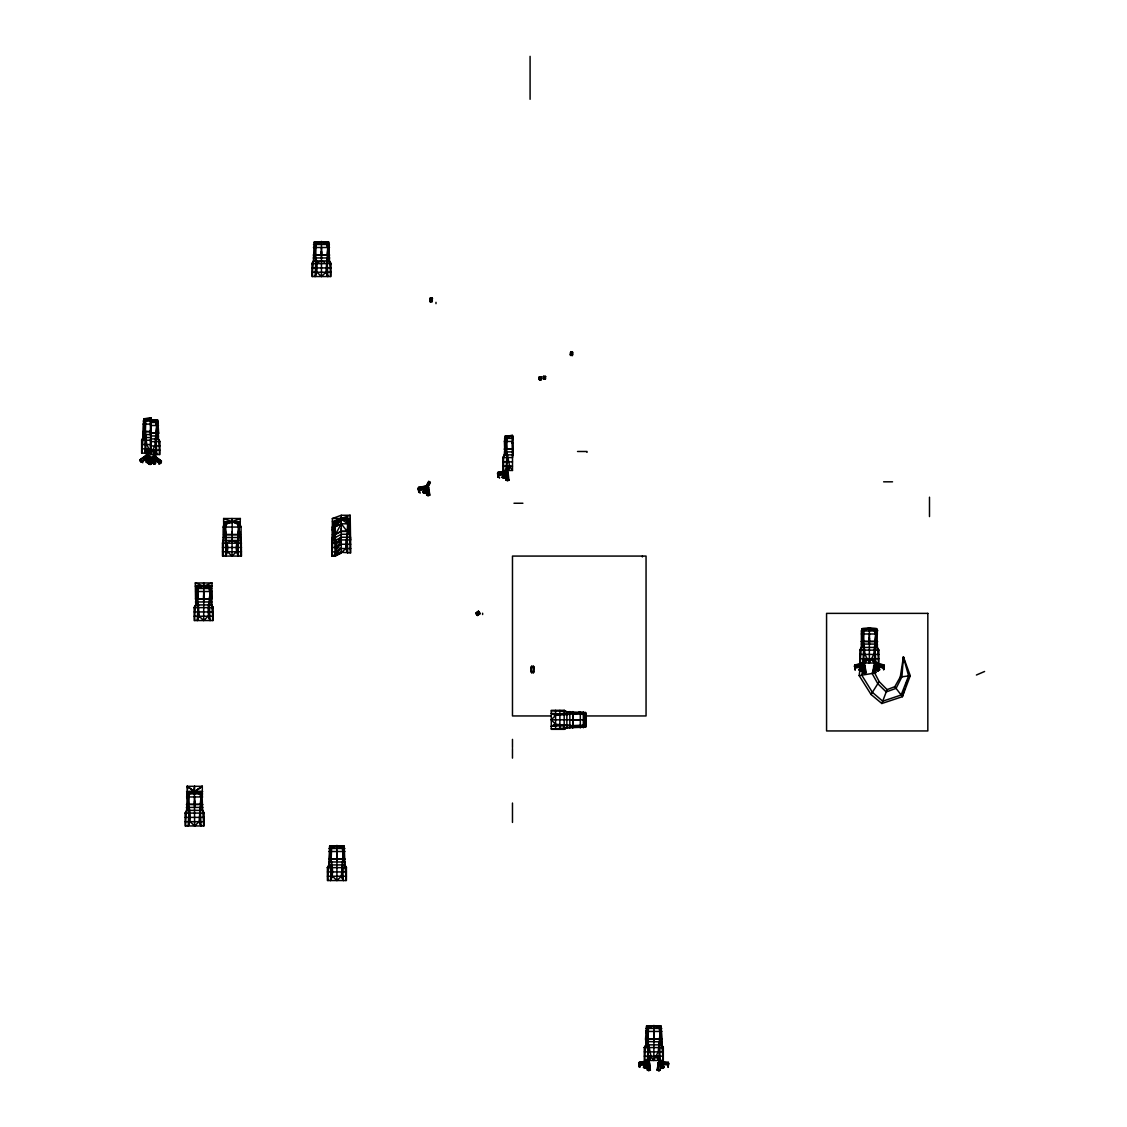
<?xml version="1.0" encoding="UTF-8"?>
<svg xmlns="http://www.w3.org/2000/svg" width="1127" height="1127" viewBox="0 0 1127 1127"><rect width="100%" height="100%" fill="white"/><g stroke="black" fill="none" stroke-linecap="round" stroke-linejoin="round"><path stroke-width="1.5" d="M142.227 453.11C141.748 441.502 145.144 430.472 145.129 418.751L151.131 418.145L151.131 419.765M185.701 825.964C185.237 814.356 188.618 803.326 188.603 791.605L201.93 791.605L202.621 810.369L204.114 813.088L204.114 825.964L185.124 825.964L185.124 813.088L186.617 810.369L187.307 791.605L200.634 791.605C200.62 803.326 204.001 814.356 203.536 825.964M194.76 620.526C194.281 608.904 197.662 597.873 197.648 586.167L209.678 586.167C209.664 597.873 213.045 608.904 212.58 620.526M195.549 599.057L195.295 582.969L212.031 582.969L211.425 605.467L213.158 607.636L213.158 620.526L194.168 620.526L194.168 607.636L195.661 604.931L196.352 586.167L210.974 586.167L211.665 604.931L213.158 607.636L194.168 607.636L196.013 604.931M312.545 276.524C312.08 264.901 315.461 253.871 315.447 242.164L328.774 242.164L329.464 260.929L330.958 263.633L330.958 276.524L311.968 276.524L311.968 263.633L313.461 260.929L314.151 242.164L327.478 242.164C327.464 253.871 330.845 264.901 330.38 276.524M327.999 880.525C327.534 868.903 330.915 857.872 330.901 846.166L344.228 846.166L344.918 864.93L346.412 867.649L346.412 880.525L327.408 880.525L327.408 867.649L328.915 864.93L329.605 846.166L342.918 846.166C342.904 857.872 346.299 868.903 345.82 880.525M504.417 441.446L505.164 436.107L512.588 436.107L512.475 470.466L502.98 470.466L502.98 457.576L505.488 451.899L506.46 436.107L512.475 435.487L512.7 455.407L512.475 441.446L504.417 441.446L504.826 454.871L503.572 457.576L503.572 470.466M644.898 1060.451C644.419 1048.843 647.814 1037.812 647.8 1026.091L659.816 1026.091C659.802 1037.812 663.197 1048.843 662.718 1060.451M860.464 663.014C859.986 651.392 863.381 640.361 863.352 628.655L875.383 628.655C875.369 640.361 878.75 651.392 878.285 663.014M239.924 525.999L240.361 518.519L223.625 518.519L223.724 528.746M150.412 419.61L157.724 420.16L158.668 433.036L157.935 435.952L150.412 435.952L150.412 419.54L156.428 420.16C156.414 431.866 159.795 442.897 159.33 454.519M200.634 791.605L200.31 792.76L194.407 791.605L194.619 825.964L199.085 821.682L201.113 796.958M197.648 586.167L197.972 587.322L203.874 586.167L203.663 620.526L199.211 616.23L197.169 591.506M240.91 556.076C240.882 544.411 239.938 533.212 238.008 521.716L225.978 521.716C224.048 533.212 223.104 544.411 223.076 556.076M315.447 242.164L315.771 243.305L321.463 241.544L321.463 276.524L325.928 272.227L327.957 247.503M330.901 846.166L331.225 847.321L336.917 845.546L336.917 880.525L341.368 876.228L343.411 851.505M647.8 1026.091L648.11 1027.246L654.026 1026.091L653.801 1060.451L658.21 1051.871L660.309 1031.444M875.383 628.655L875.059 629.81L869.368 628.035L869.368 663.014L873.777 654.421L875.876 633.994M232.021 531.592L231.993 534.607L226.09 534.592L224.71 527.056M331.775 551.779L350.765 552.836L350.173 515.278L341.27 515.278L332.366 518.519L332.366 534.592L335.353 534.592L341.27 531.38L341.284 528.352M668.762 1063.268L668.043 1067.354L668.297 1062.338L660.732 1061.169L660.309 1062.451L667.691 1064.48L668.198 1066.438L667.705 1063.789L660.309 1062.451M875.876 665L883.258 667.043L883.765 668.987L883.258 666.339L875.876 665L876.581 663.564L883.864 664.902L883.61 669.917L884.329 665.832M157.231 433.036L156.597 435.952L158.414 438.924L150.412 438.924L150.412 454.519L159.907 454.519L159.907 441.629L158.414 438.924L158.414 435.585L157.4 435.952L158.668 433.036L150.37 433.036L150.412 430.035M141.636 448.828L151.131 448.828L151.131 418.145L143.819 418.751L142.89 431.641L143.481 437.515L141.636 440.234L141.636 453.11L151.131 453.11L146.735 444.531L144.636 424.104M189.139 807.411L188.209 825.964C192.914 816.962 187.857 806.538 188.124 796.958M203.663 601.959L203.663 591.506M226.09 537.509L225.583 556.076C228.387 551.455 228.302 545.299 226.09 540.481M315.983 257.956L315.053 276.524C319.758 267.508 314.701 257.083 314.968 247.503M321.463 257.956L321.463 247.503M328.873 253.589L328.549 243.587M331.437 861.972L330.507 880.525C335.212 871.523 330.155 861.084 330.408 851.505M341.27 515.278L341.27 552.836L334.86 556.076C337.649 551.455 337.579 545.299 335.353 540.481L331.944 540.481L331.775 556.076L335.268 556.076L341.27 552.836L345.721 548.539L345.989 539.946L347.172 537.241M660.971 1042.193L660.887 1027.528M344.284 859.056L343.777 846.166M658.872 1044.856C660.901 1049.871 657.309 1055.492 660.211 1060.451L663.31 1060.451L663.31 1047.575L661.464 1044.856L662.056 1038.981L661.112 1026.091L646.504 1026.091L645.56 1038.981L646.151 1044.856L644.306 1047.575L644.306 1060.451L658.605 1060.451M862.873 633.994C863.747 643.771 865.085 653.463 862.972 663.014L859.873 663.014L859.873 650.124L861.366 647.419L861.422 630.951L862.056 628.655L869.368 628.105L876.679 628.655L877.327 630.951L877.017 647.419L878.863 650.124L878.863 663.014L875.778 663.014C872.876 658.041 876.454 652.42 874.439 647.419M240.178 531.676L240.107 534.592L239.868 531.676M156.921 422.456L154.822 445.926L150.412 454.519M201.113 793.915L200.367 804.382L202.874 804.495M210.171 588.477C210.707 599.029 205.438 610.538 210.073 620.526L209.143 601.959M327.957 244.46L327.21 254.941L329.718 255.04M343.411 848.476L342.664 858.943L345.158 859.056M660.309 1028.402L659.549 1038.869L662.056 1038.981L660.788 1041.897L661.803 1041.531L661.803 1044.856L663.31 1047.575L644.306 1047.575L647.631 1041.897L646.983 1038.981L645.56 1038.981L646.813 1041.897L645.813 1041.531L645.813 1044.856L661.803 1044.856L659.985 1041.897L660.619 1038.981L661.324 1041.897L645.813 1041.531M875.876 630.951L875.115 641.432L877.623 641.531L876.355 644.447L877.369 644.08L877.369 647.419L878.863 650.124L859.873 650.124L861.718 647.419M194.689 786.308C191.872 792.098 198 794.183 202.564 793.915M231.894 521.632L231.993 518.519L232.092 521.632L240.361 518.519M147.088 448.602L148.285 448.828L144.735 453.11L145.651 434.557M199.211 616.23L197.267 620.526L198.183 601.959M862.972 663.014L863.888 644.447M341.129 520.42L341.27 517.856L348.581 518.476C351.441 525.337 349.116 532.761 350.765 539.946L341.27 539.946L335.353 543.186L336.114 551.779L334.86 556.076L335.353 537.509L341.27 534.268L350.173 534.268M225.583 556.076L226.837 551.779L225.499 524.013M350.173 552.836C350.145 541.171 349.215 529.972 347.285 518.476L341.27 517.856L335.254 521.716L335.353 543.186M222.498 543.186C224.146 535.987 221.822 528.577 224.682 521.716L239.304 521.716L241.023 527.056L241.488 556.076L222.498 556.076L222.498 543.186L241.488 543.186M860.76 663.014L859.168 675.594L871.044 694.486L881.835 703.502L902.403 696.683L910.264 675.721L903.417 656.928L901.924 676.792L896.078 688.343L886.202 691.95L877.806 683.723L872.129 673.481L874.904 664.507M585.646 727.14L585.646 712.518L566.881 711.827L564.176 710.334L551.286 710.334L551.286 729.324L564.176 729.324L566.881 727.831L585.646 727.14L585.646 712.518M202.325 795.901L202.296 786.308L187.152 786.308L187.124 798.649M506.995 451.899L506.079 470.466C508.192 460.915 506.854 451.223 505.981 441.446M648.321 1041.897L647.405 1060.451C649.518 1050.913 648.18 1041.221 647.307 1031.444M149.342 455.759L146.707 456.604M150.905 462.704L152.539 462.774L150.905 462.704L148.384 459.041M186.673 793.915L194.619 793.901L194.548 786.308M156.921 425.499L156.16 432.937L150.37 433.064M210.171 591.506L209.411 598.944L195.408 599.057M512.7 455.407L512.475 457.576L502.98 457.576L506.305 451.899L505.657 448.983L504.234 448.983L505.488 451.899L504.473 451.533L504.473 454.871L512.475 454.871M572.755 728.084L572.755 711.588M551.286 728.746C562.908 729.211 573.939 725.83 585.646 725.844L585.646 713.814C573.939 713.842 562.908 710.447 551.286 710.926M158.414 435.585L158.062 438.924L159.907 441.629L150.412 441.629M238.487 524.013L237.149 551.779L238.403 556.076L237.896 537.509M347.172 534.268L347.665 552.836L346.426 548.539L347.764 520.787M331.944 540.481C333.677 534.198 331.014 527.69 333.958 521.716L341.27 517.927L346.961 519.632L347.285 518.476M418.582 490.273L418.61 487.371L418.878 492.386L418.723 490.006L424.428 489.203M503.797 474.185L498.092 474.974L498.247 477.369L497.979 472.354L505.276 471.03L505.967 472.452L498.599 474.495L498.078 476.439L498.585 473.791L505.967 472.452M647.307 1062.451L639.911 1063.789L639.418 1066.438L639.925 1064.48L647.307 1062.451L646.602 1061.014L639.319 1062.338L639.572 1067.354L639.418 1064.973L643.686 1064.437M854.844 667.79L855.139 669.917L854.872 664.902L862.169 663.564L862.873 665.691M658.168 1062.676L657.309 1070.284L659.295 1070.622L660.211 1070.129L661.056 1062.522L658.168 1062.676L657.323 1070.185M659.084 1062.169L658.041 1069.608L657.154 1070.016L659.295 1070.622M658.492 1069.636L660.042 1069.861L658.605 1070.65M659.774 1062.141L658.041 1069.608L660.211 1070.129L661.028 1064.254M875.468 668.776L874.862 673.185L872.707 672.565L875.778 672.678L874.172 673.199L875.778 672.678L876.623 665.071L874.637 664.719L873.735 665.226L873.157 672.58M874.313 672.03L873.608 672.157L874.637 664.719M875.341 664.705L873.608 672.157M881.835 703.502L887.076 689.639L894.81 686.681L900.262 677.017L903.417 656.928L908.587 675.932L901.135 695.021L882.709 701.191L872.397 692.33L861.761 675.172L862.592 669.959M329.535 859.056L330.056 846.166M505.389 437.53L505.037 446.067M239.276 527.056L237.896 534.592L231.993 534.607L231.965 531.592M341.27 531.38L347.172 531.352L348.553 523.816M418.723 491.471L419.216 488.822L426.598 487.484L425.907 486.047L418.61 487.371L418.723 491.471L419.216 488.822L426.598 487.484M854.97 668.987L855.478 666.339L854.97 668.987L855.478 666.339L862.859 665M498.078 476.439L497.979 472.354L498.247 477.369L498.092 474.974M639.418 1066.438L639.319 1062.338L639.277 1065.24M151.131 440.234L141.636 440.234L143.129 437.515L143.129 434.191L144.143 434.557L142.89 431.641L145.383 431.528L145.763 421.061L150.919 418.751M211.594 590.463L211.777 599.057L203.621 599.071L203.663 595.549L203.705 599.071L197.915 598.944L198.296 588.477L203.663 585.547L209.354 587.322L209.678 586.167M186.364 804.495L188.871 804.382L189.251 793.915L194.407 791.605M313.207 255.04L315.715 254.941L316.095 244.46L321.463 242.164L326.83 244.46L329.408 244.46M328.661 859.056L331.169 858.943L331.549 848.476L336.917 846.166L342.284 848.476L344.862 848.476M512.475 451.899L504.966 451.899L505.657 448.983L506.727 448.884L507.108 438.403L512.475 435.487L505.164 436.107M646.292 1041.897L646.983 1038.981L648.053 1038.869L648.434 1028.402L653.801 1025.485L659.492 1027.246L659.816 1026.091M861.127 641.531L863.62 641.432L864 630.951L869.368 628.035L863.676 629.81L863.352 628.655M209.847 601.959L210.481 599.057M200.789 807.411L201.437 804.495M327.633 257.956L328.281 255.04M343.087 861.972L343.735 859.056M876.186 641.531L875.552 644.447L877.369 647.419L861.366 647.419L863.197 644.447M876.905 632.937L877.524 630.289L876.905 632.937L876.228 628.655L876.862 631.176M151.131 434.557L143.622 434.557L144.312 431.641L144.96 434.557L143.129 437.515L151.131 437.515M334.761 524.013C333.719 534.832 331.873 545.088 332.352 556.076L341.27 552.836L333.846 556.076M350.173 515.278L341.27 518.476L340.424 521.716L333.958 521.716M227.527 551.779L231.993 556.076L232.204 521.716L226.302 522.858L225.978 521.716M332.226 527.056L334.578 527.056L341.27 519.265L341.27 517.856L335.578 522.858L335.254 521.716L341.27 518.476L350.173 518.476M156.428 420.16L156.104 421.315L150.412 419.54M238.008 521.716L237.684 522.858L231.782 521.716L239.938 524.013M327.478 242.164L327.154 243.305L321.463 241.544M342.918 846.166L342.608 847.321L336.917 845.546M144.735 453.11C147.623 448.152 144.045 442.531 146.059 437.515M197.267 620.526C200.155 615.553 196.577 609.932 198.591 604.931M315.053 276.524C317.955 271.551 314.377 265.93 316.391 260.929M188.209 825.964C191.111 821.005 187.533 815.384 189.547 810.369M330.507 880.525C333.409 875.552 329.831 869.931 331.845 864.93M238.656 537.509L239.516 534.592M347.919 534.268L348.778 531.352M904.784 688.696L902.403 696.683L894.81 686.681M905.742 685.512L907.165 680.722M585.646 713.814L584.49 714.138L586.265 719.829L584.49 725.52L585.646 725.844M668.057 1065.395L668.297 1062.338L668.198 1066.438M887.076 689.639L879.145 681.581L874.721 673.058L876.257 668.748M225.301 527.056L226.626 524.013L231.782 521.716M237.896 540.481C235.684 545.299 235.599 551.455 238.403 556.076M863.043 650.124L864.296 647.419L864.972 654.421L869.368 663.014M418.159 489.005L418.892 487.526L426.175 486.202M422.808 492.231L428.767 481.398L430.345 482.567L424.978 493.316L422.808 492.231L424.978 493.316M423.09 492.738L428.767 481.398M424.386 493.387L430.063 482.046M497.528 473.974L498.261 472.509L505.544 471.185M502.177 477.214L508.136 466.381L509.714 467.536L504.347 478.285L502.177 477.214L504.347 478.285M502.459 477.721L508.136 466.381M503.755 478.369L509.432 467.029M638.854 1063.973L639.587 1062.493L646.87 1061.169M643.503 1067.199L649.462 1056.365L651.04 1057.535L645.672 1068.283L643.503 1067.199L645.672 1068.283M643.799 1067.706L649.462 1056.365M645.095 1068.354L650.758 1057.027M854.421 666.522L855.154 665.057L862.437 663.718M859.07 669.748L865.029 658.929L866.607 660.084L861.225 670.833L859.07 669.748L861.225 670.833M859.352 670.269L865.029 658.929M860.648 670.917L866.325 659.577M153.892 458.224L155.47 456.632L161.386 461.084L161.076 462.746L159.724 463.648L161.386 462.126L155.146 458.295M530.958 667.452L531.592 666.268L533.536 666.268L534.17 667.452L533.536 672.706L531.592 672.706L530.958 671.537L530.958 667.452L534.17 667.452M347.172 531.352L341.27 523.816L335.353 534.592L333.986 527.056L341.27 523.816L350.3 523.816M872.425 659.577L878.088 670.917L879.666 669.748L874.298 658.999L872.425 659.577L878.088 670.917M656.858 1057.027L662.521 1068.354L664.113 1067.199L658.731 1056.45L656.858 1057.027L662.521 1068.354M425.851 487.554L428.753 487.709L427.288 488.343M429.584 495.218L426.71 495.162L425.893 489.287M507.953 472.946L505.22 472.523L506.079 480.13L508.967 480.285L506.995 480.637L506.178 474.763M507.206 472.171L508.249 479.609L506.079 480.13L509.136 480.017M864.846 665.493L862.113 665.071M865.846 672.734L865.015 665.226M646.588 1064.254L647.405 1070.129L650.293 1070.284L649.448 1062.676L646.56 1062.522M649.448 1062.676L650.293 1070.284M871.044 694.486L879.145 681.581M313.813 260.929L311.968 263.633L330.958 263.633L329.112 260.929M186.969 810.369L185.124 813.088L204.114 813.088L202.268 810.369M344.566 864.93L346.412 867.649L327.408 867.649L329.253 864.93M153.85 457.097L152.187 456.844L147.989 462.958L149.595 463.282L153.85 457.097L154.836 457.999M151.314 462.028L149.637 464.465L148.017 463.267L150.68 464.423L154.033 459.534M153.216 456.801L148.975 463L150.68 464.423L154.005 459.224M149.356 463.211L150.652 464.113L149.003 464.183M332.366 534.592L331.775 543.186L336.536 543.186L341.27 537.241L350.582 537.241M194.168 607.636L195.901 605.467L195.732 602.255M539.016 377.277L541.425 377.277L540.946 379.954L539.016 379.362L539.016 377.277L541.425 377.277M543.242 376.643L545.665 376.643L545.172 379.32L543.242 378.714L543.242 376.643L545.665 376.643M570.797 351.652L570.318 354.963L572.248 355.554L572.727 352.23L570.797 351.652L570.797 352.962M572.727 354.244L570.318 354.244M580.306 726.337L555.583 724.295L551.286 719.829L555.583 715.377L580.306 713.335M231.993 556.076L236.459 551.779M203.663 620.526L208.129 616.23M338.734 539.622L341.27 537.241L335.353 540.481M149.37 455.449L153.526 461.873L152.525 461.507L150.877 463.028L148.355 459.365M151.891 461.802L152.582 461.591L148.327 455.407M153.173 461.774L151.92 463.07M349.215 520.787L341.27 519.265L335.902 524.013L334.578 527.056L341.27 523.816M141.636 440.234L144.2 438.051M327.408 867.649L329.972 865.466M644.306 1047.575L646.87 1045.391M147.341 456.21L141.664 461.323L147.665 456.815L146.397 455.252L140.157 459.689L140.157 460.732L141.424 462.295L147.341 457.844M143.707 458.055L146.087 456.28M146.496 458.745L141.424 462.295M478.257 611.285L476.157 612.863L477.411 615.469L479.848 613.905L478.581 611.299L478.257 612.327M478.581 611.299L476.157 612.863L477.735 615.497L476.157 613.905M479.524 612.243L477.411 614.13M479.848 612.863L477.735 614.454L476.467 612.891L476.467 614.525M877.369 644.08L861.366 644.08L862.38 644.447M350.765 544.242L341.27 544.242L336.86 547.483L331.775 547.483M336.804 551.779L341.27 548.539L350.765 548.539M338.621 520.322L341.27 518.476L332.366 518.519M336.536 543.186L341.27 539.946L336.86 547.483L341.27 548.539L336.114 551.779M146.566 449.8L146.566 462.479L148.496 462.155L148.496 450.138L146.566 449.8L146.566 462.479M153.54 451.209L153.54 463.887L155.47 463.549L155.47 451.533L153.54 451.209L153.54 463.887M146.087 460.929L148.496 460.929L146.566 461.013M188.603 791.605L188.927 792.76L194.619 791.605L202.296 786.308L194.52 791.605L187.152 786.308L187.815 788.956M187.152 786.308L194.717 791.605L202.296 786.308M566.881 727.478L564.176 729.324L564.176 710.334L566.881 712.179M864.31 660.028L866.733 660.028M872.016 660.028L874.425 660.028M648.758 1057.478L651.167 1057.478M656.449 1057.478L658.858 1057.478M430.007 298.303L432.43 298.303L431.951 302.064L430.007 301.768L430.007 298.303L432.43 298.303M430.007 300.726L432.43 300.726M335.902 547.483L341.27 544.242M877.468 670.748L879.666 669.748M661.901 1068.199L663.634 1067.339M661.943 1068.283L664.113 1067.199M152.582 461.591L147.693 455.688M569.853 725.309L551.286 726.239L555.583 724.295M338.48 522.858L333.31 524.013M976.405 675.017L984.589 671.481M315.123 263.633L321.463 260.929L324.632 262.281M228.823 541.833L231.993 540.481L238.332 543.186M333.62 556.076L341.27 552.836L331.775 556.076M212.031 582.969L203.564 586.167L203.663 582.969L203.762 586.167L195.295 582.969M332.366 521.716L341.27 518.476M151.131 418.145L145.439 419.906L145.129 418.751M512.475 435.487L506.784 437.262L506.46 436.107M566.881 724.9C561.88 726.915 556.259 723.337 551.286 726.239M427.147 487.174L428.443 494.767L427.837 487.202M427.218 492.724L427.626 495.655L429.598 495.317L428.781 489.428M508.249 479.609L506.516 472.157M865.606 672.692L862.972 672.678L862.352 668.269M866.029 672.565L862.972 672.678L862.521 668.001M863.465 670.241L863.874 673.185L865.86 672.833L865.043 666.945M647.997 1063.31L649.279 1062.944M650.025 1070.03L648.87 1069.579L647.842 1062.141M648.321 1070.622L650.462 1070.016M231.993 522.491L224.048 524.013M569.853 713.659L572.755 713.011M237.022 522.393L240.375 521.716L223.611 521.716L226.964 522.393M583.335 713.335L572.868 714.081L572.868 725.577L583.335 725.196L585.646 719.829L583.335 714.462L583.335 711.884M154.469 449.997L153.258 450.222L156.822 454.519L155.892 435.952M501.895 472.481L497.514 473.284L498.233 475.397L504.079 474.34M422.526 487.512L425.442 487.681M424.71 489.357L418.68 490.259M872.213 658.717L873.425 658.492M855.872 665.564L858.788 665.029M861.408 665.958L855.478 667.043L854.872 664.902L855.139 669.917L854.97 667.522M856.379 667.508L860.69 666.733M860.972 666.888L855.125 667.945L854.407 665.832M656.661 1056.168L657.858 1055.943M645.405 1064.325L639.375 1065.226M859.168 675.594L874.721 673.058M859.619 668.663L861.775 669.734L859.577 668.734M900.262 677.017L910.264 675.721M551.286 719.829L586.265 719.829M151.131 421.047L143.185 421.061M512.475 438.403L512.264 436.107L512.475 438.389L504.53 438.403M211.608 588.477L195.718 588.477M661.76 1028.402L645.856 1028.402M314.151 242.164L328.774 242.164M313.517 244.46L326.83 244.46L327.436 247.503M328.591 246.447L328.957 249.194M313.405 247.503L329.521 247.503M313.193 257.956L329.732 257.956M313.461 260.929L329.464 260.929M311.968 267.93L330.958 267.93M311.968 272.227L330.958 272.227M570.318 354.963L572.727 354.963M543.242 378.714L545.665 378.714M539.016 379.362L541.425 379.362M143.819 418.751L151.131 418.751M157.724 420.16L150.624 420.16L155.78 422.456L158.358 422.456M143.073 424.104L151.131 424.104M150.412 425.499L158.47 425.499M151.173 431.641L145.383 431.528L151.173 431.655L151.103 425.612M505.347 440.403L504.981 443.15M512.658 440.403L512.588 436.107M512.052 443.15L512.757 443.15M141.636 444.531L151.131 444.531M150.412 445.926L159.907 445.926M150.412 450.222L159.907 450.222M577.531 451.49L587.026 451.49L587.026 452.35M502.98 461.873L512.475 461.873M146.087 462.155L148.496 462.155M153.047 463.465L155.47 463.549M502.98 466.169L512.475 466.169M883.624 481.821L892.528 481.821M513.982 503.248L522.9 503.248M332.817 525.999L332.366 530.296M222.963 527.056L241.023 527.056M349.722 531.352L341.27 531.352L333.747 534.592L334.606 537.509M223.54 534.592L240.445 534.592M223.076 537.509L240.91 537.509M332.352 537.509L335.353 537.509M222.681 540.481L241.305 540.481M222.498 547.483L241.488 547.483M222.498 551.779L241.488 551.779M195.281 586.167L212.045 586.167M195.605 591.506L211.721 591.506M195.394 601.959L211.932 601.959M195.661 604.931L211.665 604.931M194.168 611.933L213.158 611.933M194.168 616.23L213.158 616.23M862.056 628.655L876.679 628.655M861.422 630.951L877.327 630.951M861.31 633.994L877.44 633.994M859.873 654.421L878.863 654.421M859.873 658.717L878.863 658.717M864.564 663.014L874.172 663.014M530.958 671.537L534.17 671.537M551.145 715.955L512.475 715.955L512.475 556.076L646.053 556.076L646.053 715.955L586.294 715.955M186.575 791.605L202.663 791.605M187.336 795.901L187.702 798.649M186.561 796.958L202.677 796.958M186.349 807.411L202.888 807.411M186.617 810.369L202.621 810.369M185.124 817.385L204.114 817.385M185.124 821.682L204.114 821.682M329.605 846.166L344.228 846.166M328.957 848.476L342.284 848.476L342.876 851.505M328.845 851.505L344.975 851.505M328.647 861.972L345.186 861.972M328.915 864.93L344.918 864.93M327.408 871.932L346.412 871.932M327.408 876.228L346.412 876.228M646.504 1026.091L661.112 1026.091M645.743 1031.444L661.873 1031.444M644.306 1051.871L663.31 1051.871M644.306 1056.168L663.31 1056.168M150.412 422.442L155.78 422.456L156.385 425.499M194.619 793.901L199.986 793.915L200.592 796.958M580.306 719.829L569.853 719.829M555.583 715.377L551.286 713.433L569.853 714.349M146.397 455.252L140.157 459.689L141.734 462.309L140.157 460.732M479.848 613.905L477.411 615.173M584.209 712.743L578.602 712.334L581.349 712.701M580.306 725.802L583.335 726.337M508.432 465.944L509.629 466.169L512.475 470.466M865.325 658.492L866.522 658.717M876.299 663.718L883.864 664.902L883.624 667.945L877.778 666.888M878.046 666.733L883.765 667.522M649.758 1055.943L650.955 1056.168L653.801 1060.451M662.211 1064.325L668.198 1064.973M580.306 713.856L583.335 714.462L583.335 727.788M569.853 726.013L572.755 726.647M658.337 1062.944L659.619 1063.31M551.286 713.433C556.259 716.321 561.88 712.743 566.881 714.757M223.625 518.519L230.514 521.111M341.481 518.476L346.637 520.787L347.961 523.816L341.27 519.265M232.204 521.716L237.36 524.013L238.685 527.056M203.874 586.167L209.03 588.477L209.636 591.506M654.026 1026.091L659.182 1028.402L659.774 1031.444M423.287 492.372L425.006 493.232M643.982 1067.339L645.715 1068.199M864.578 673.199L863.141 672.41L864.691 672.185M508.953 480.187L508.122 472.678M506.248 479.863L507.685 480.651M428.316 495.683L426.879 494.88L426.062 489.019M649.011 1070.65L647.574 1069.861L646.757 1063.987M155.146 456.66L161.386 461.084L159.809 463.704L155.061 460.14M154.202 457.604L159.893 462.732L155.075 459.112M160.133 462.352L161.076 461.098L161.076 462.746M160.048 463.324L155.371 460.126M328.408 261.464L330.958 263.633M660.746 1045.391L663.31 1047.575M343.848 865.466L346.412 867.649M153.202 458.069L152.187 456.844M316.997 272.227L321.463 276.524M332.451 876.228L336.917 880.525M190.153 821.682L194.619 825.964M211.312 604.931L213.158 607.636M141.664 461.323L140.466 459.703L140.466 461.337M884.329 666.522L883.582 665.057L883.765 668.987M873.721 658.929L879.384 670.269M668.029 1062.493L668.762 1063.973M658.154 1056.365L663.817 1067.706M325.928 272.227L327.858 276.524L326.943 257.956M345.721 548.539L347.665 552.836M341.368 876.228L343.312 880.525L342.397 861.972M199.085 821.682L201.029 825.964L200.099 807.411M509.629 466.169L507.404 454.871M650.955 1056.168L648.743 1044.856M869.368 628.035L869.368 630.951L869.156 628.655L869.368 630.951L869.579 628.655L874.735 630.951L875.341 633.994M638.854 1063.268L639.572 1067.354L639.418 1064.973M418.145 488.301L418.878 492.386L418.723 490.006M326.534 260.929C328.549 265.93 324.97 271.551 327.858 276.524M341.988 864.93C344.003 869.931 340.424 875.552 343.312 880.525M208.734 604.931C210.749 609.932 207.171 615.553 210.073 620.526M155.484 438.924C157.498 443.925 153.92 449.546 156.822 454.519M199.69 810.369C201.705 815.384 198.127 821.005 201.029 825.964M224.47 534.592L225.33 537.509M314.644 255.04L315.278 257.956M330.098 859.056L330.732 861.972M196.845 599.057L197.493 601.959M187.8 804.495L188.434 807.411M862.873 630.951L863.395 633.994M647.307 1028.402L647.842 1031.444M505.981 438.403L506.516 441.446M314.968 244.46L315.49 247.503M330.408 848.476L330.944 851.505M197.169 588.477L197.69 591.506M144.636 421.061L145.172 424.104M188.124 793.915L188.646 796.958M157.273 420.16L157.724 423.019M864.099 664.719L865.127 672.157L863.409 664.705M648.532 1062.169L649.575 1069.608L647.405 1070.129L649.124 1069.636M428.753 487.709L429.767 495.049L426.71 495.162L428.443 494.767M903.417 656.928L903.727 660.168M653.59 1026.091L653.801 1028.388M203.452 586.167L203.663 588.449M874.848 644.447L875.778 663.014M659.281 1041.897L660.211 1060.451M505.107 448.983L505.431 453.801M143.692 428.725L143.594 423.048M869.368 644.447L869.368 633.994M653.801 1041.897L653.801 1031.444M646.264 1030.388L646.306 1033.135M336.917 861.972L336.917 851.505M194.619 807.411L194.619 796.958M929.493 497.19L929.493 516.575M642.362 556.076L642.362 556.935M580.306 711.771L580.306 727.901M572.248 351.652L572.248 355.554M570.797 354.822L570.797 355.554M569.853 711.56L569.853 728.098M566.881 711.827L566.881 727.831M559.88 710.334L559.88 729.324M555.583 710.334L555.583 729.324M545.172 376.038L545.172 379.32M543.721 376.038L543.721 379.32M540.946 376.672L540.946 379.954M539.495 376.672L539.495 379.954M533.536 666.268L533.536 672.706M531.592 666.268L531.592 672.706M530.084 56.35L530.084 99.303M512.475 739.382L512.475 747.581M512.475 748.441L512.475 758.133M512.475 803.044L512.475 822.428M499.458 476.904L499.458 478.214M482.624 613.215L482.624 614.525M435.994 302.346L435.994 303.642M431.951 298.007L431.951 300.416M430.5 298.007L430.5 302.064M420.089 491.935L420.089 493.232M203.663 585.547L203.663 587.026M158.837 462.873L158.837 464.183M154.991 451.209L154.991 463.887M148.017 449.8L148.017 462.479M142.72 461.478L142.72 462.774M194.619 800.987L194.577 804.509L188.871 804.382L200.367 804.382L194.577 804.509L194.619 800.987M321.463 251.546L321.42 255.054L327.21 254.941L315.715 254.941L321.505 255.054L321.463 251.546M336.917 855.548L336.874 859.07L331.169 858.943L342.664 858.943L336.874 859.07L336.917 855.548M653.801 1035.474L653.759 1038.995L648.053 1038.869L659.549 1038.869L653.759 1038.995L653.801 1035.474M869.368 638.037L869.326 641.559L863.62 641.432L875.115 641.432L869.326 641.559L869.368 638.037M877.243 669.227L879.116 668.663L877.243 669.227M661.69 1066.677L663.564 1066.1L661.69 1066.677M570.797 352.371L570.318 352.962L572.727 352.962L570.797 352.371M153.54 462L155.47 462.324L153.54 462M503.304 476.031L504.896 477.186L503.304 476.031M423.935 491.062L425.527 492.217L423.935 491.062M644.63 1066.029L646.222 1067.184L644.63 1066.029M576.263 719.829L572.741 719.871L576.263 719.829M512.63 448.983L506.727 448.884L512.517 449.011M927.831 613.37L826.57 613.37L826.57 730.944L927.831 730.944L927.831 613.37"/></g></svg>
